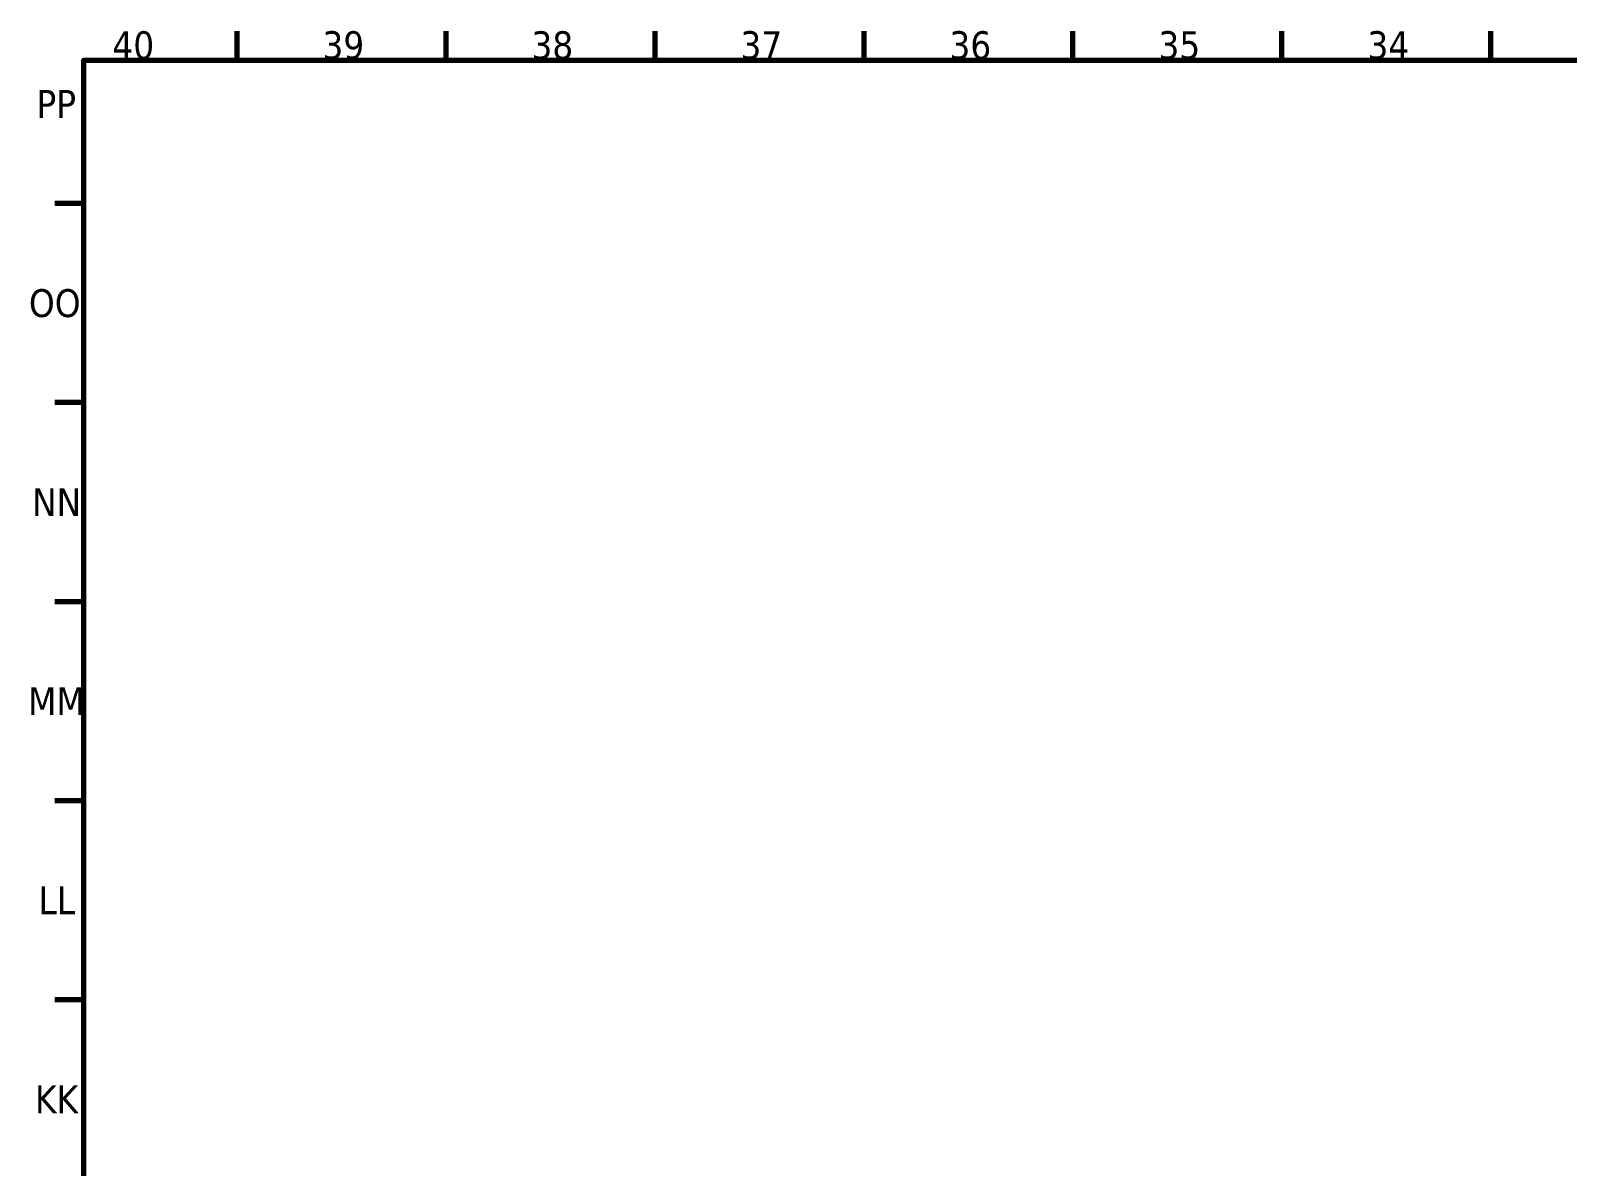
# Model space of a CAD drawing. Header units: millimetres. Extents: x 0 to 3000, y 0 to 3000.
# Drawn here: x 1 to 552, y 2583 to 2991 of the extents above; entities that cross this region are included whole.
import ezdxf

# ---------------------------------------------------------------- set-up
doc = ezdxf.new("R2010")
doc.units = ezdxf.units.MM
doc.layers.add('Border (ANSI)', color=7, linetype='Continuous', lineweight=70)
doc.styles.add('Note Text (ANSI)', font='tahoma.ttf')

# ---------------------------------------------------------------- blocks, each defined once
blk = doc.blocks.new('Borders Default Border')
at = {"layer": 'Border (ANSI)'}
for p, q in [((75, 2980), (75, 2990.4)), ((150, 2980), (150, 2990.4)), ((225, 2980), (225, 2990.4)), ((300, 2980), (300, 2990.4)), ((375, 2980), (375, 2990.4)), ((450, 2980), (450, 2990.4)), ((525, 2980), (525, 2990.4)), ((20, 2928.57), (9.6, 2928.57)), ((20, 2857.14), (9.6, 2857.14)), ((20, 2785.71), (9.6, 2785.71)), ((20, 2714.29), (9.6, 2714.29)), ((20, 2642.86), (9.6, 2642.86))]:
    blk.add_line(p, q, dxfattribs=at)
at = {"layer": 'Border (ANSI)', "flags": 128}
blk.add_lwpolyline([(20, 20), (20, 2980), (2980, 2980), (2980, 20), (20, 20)], dxfattribs=at)
at = {"layer": 'Border (ANSI)', "char_height": 10, "attachment_point": 7, "style": 'Note Text (ANSI)'}
for s, insert in [('40', (30.26, 2980.19)), ('39', (105.64, 2980.19)), ('38', (180.64, 2980.17)), ('37', (255.64, 2980.19)), ('36', (330.64, 2980.19)), ('35', (405.64, 2980.19)), ('34', (480.64, 2980.19)), ('PP', (3.01, 2959.29)), ('OO', (0.31, 2887.65)), ('NN', (1.42, 2816.43)), ('MM', (0, 2745)), ('LL', (3.76, 2673.57)), ('KK', (2.51, 2602.14))]:
    blk.add_mtext(s, dxfattribs=dict(at, insert=insert))

msp = doc.modelspace()

# ---------------------------------------------------------------- block references
msp.add_blockref('Borders Default Border', (0, 0))

doc.saveas('drawing.dxf')
